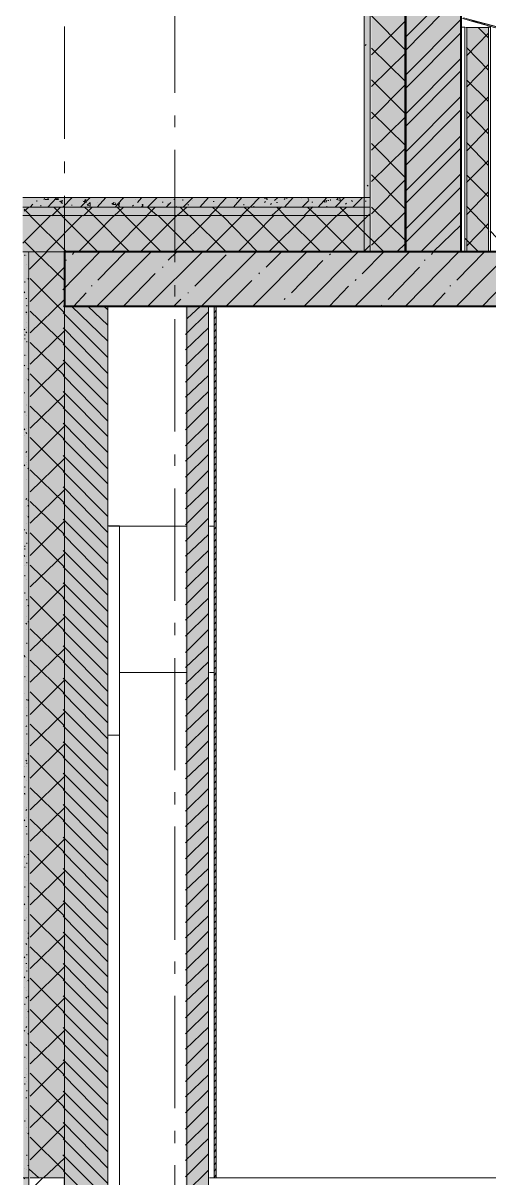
# Model space of a CAD drawing. Header units: millimetres. Extents: x -135211 to 49383, y -8033 to 228499.
# Drawn here: x -44274 to -42201, y 57055 to 62192 of the extents above; entities that cross this region are included whole.
import ezdxf

# ---------------------------------------------------------------- set-up
doc = ezdxf.new("R2010")
doc.units = ezdxf.units.MM
doc.layers.add('PDF _Геометрия', color=7, linetype='Continuous', true_color=0x1d1d1d)
doc.layers.add('PDF _Сплошная заливка', color=7, linetype='Continuous', true_color=0xffffff)

msp = doc.modelspace()

# ---------------------------------------------------------------- hatches: boundary and pattern name
at = {"layer": 'PDF _Сплошная заливка', "transparency": 33554559}
h = msp.add_hatch(color=256, dxfattribs=at)
h.paths.add_polyline_path([(-42730, 64591.3), (-42730, 64739.4), (-42755.3, 64739.4), (-42755.3, 64591.3)])
h.paths.add_polyline_path([(-42730, 63058.9), (-42755.3, 63058.9), (-42755.3, 61175.2), (-42730, 61175.2)])
h = msp.add_hatch(color=256, dxfattribs=at)
h.paths.add_polyline_path([(-42577.6, 64591.3), (-42577.6, 64738.7), (-42724.2, 64738.7), (-42724.2, 64591.3)])
h.paths.add_polyline_path([(-42577.6, 63058.9), (-42724.2, 63058.9), (-42724.2, 61175.2), (-42577.6, 61175.2)])
h = msp.add_hatch(color=256, dxfattribs=at)
h.paths.add_polyline_path([(-42272.8, 62203.9), (-42264.4, 62199.6), (-42264.4, 62203.9)])
h.paths.add_polyline_path([(-42145.8, 62170), (-42133.1, 62165.8), (-42133.1, 62144.6), (-42128.9, 62170)])
h.paths.add_polyline_path([(-42162.8, 62174.2), (-42145.8, 62170), (-42145.8, 62174.2)])
h.paths.add_polyline_path([(-42179.7, 62178.5), (-42162.8, 62174.2), (-42162.8, 62178.5)])
h.paths.add_polyline_path([(-42192.4, 62182.7), (-42179.7, 62178.5), (-42179.7, 62182.7)])
h.paths.add_polyline_path([(-42226.3, 62191.2), (-42213.6, 62186.9), (-42213.6, 62191.2)])
h.paths.add_polyline_path([(-42209.3, 62186.9), (-42196.6, 62182.7), (-42196.6, 62186.9)])
h.paths.add_polyline_path([(-42255.9, 62199.6), (-42247.4, 62195.4), (-42247.4, 62199.6)])
h.paths.add_polyline_path([(-42239, 62195.4), (-42230.5, 62191.2), (-42230.5, 62195.4)])
h.paths.add_polyline_path([(-42285.5, 62208.1), (-42281.3, 62203.9), (-42281.3, 62208.1)])
h = msp.add_hatch(color=256, dxfattribs=at)
h.paths.add_polyline_path([(-45172.5, 61374.2), (-45172.5, 61416.5), (-47119.3, 61416.5), (-47119.3, 61374.2)])
h.paths.add_polyline_path([(-42730, 61374.2), (-42730, 61416.5), (-44275.1, 61416.5), (-44275.1, 61374.2)])
h = msp.add_hatch(color=256, dxfattribs=at)
h.paths.add_polyline_path([(-45172.5, 61336.1), (-45172.5, 61374.1), (-47119.3, 61374.1), (-47119.3, 61336.1)])
h.paths.add_polyline_path([(-42730, 61336.1), (-42730, 61374.1), (-44275.1, 61374.1), (-44275.1, 61336.1)])
h = msp.add_hatch(color=256, dxfattribs=at)
h.paths.add_polyline_path([(-45172.5, 61175.2), (-45172.5, 61336), (-47119.3, 61336), (-47119.3, 61175.2)])
h.paths.add_polyline_path([(-42730, 61175.2), (-42730, 61336), (-44275.1, 61336), (-44275.1, 61175.2)])
h = msp.add_hatch(color=256, dxfattribs=at)
h.paths.add_polyline_path([(-89594.3, 60933.9), (-89594.3, 61174.9), (-103546, 61174.9), (-103546, 60933.9)])
h.paths.add_polyline_path([(146.8, 60933.9), (146.8, 61174.9), (-22999.7, 61174.9), (-22999.7, 60933.9)])
h.paths.add_polyline_path([(-23351, 60933.9), (-23351, 61174.9), (-26352.2, 61174.9), (-26352.2, 60933.9)])
h.paths.add_polyline_path([(-26398.8, 60933.9), (-26398.8, 61174.9), (-44097.3, 61174.9), (-44097.3, 60933.9)])
h.paths.add_polyline_path([(-45350.3, 60933.9), (-45350.3, 61174.9), (-51128.4, 61174.9), (-51128.4, 60933.9)])
h.paths.add_polyline_path([(-77398.8, 60933.9), (-77398.8, 61174.9), (-79396.8, 61174.9), (-79396.8, 60933.9)])
h.paths.add_polyline_path([(-82897.6, 60933.9), (-82897.6, 61174.9), (-86097.8, 61174.9), (-86097.8, 60933.9)])

# ---------------------------------------------------------------- linework, layer by layer
at = {"layer": 'PDF _Геометрия', "color": 7, "lineweight": 9}
for points in [[(-42756.1, 64739.5), (-42756.1, 64591.4), (-42756.1, 63059), (-42756.1, 61175.3)], [(-42756.1, 61416.6), (-42756.1, 64612.6)], [(-42755.3, 61175.2), (-42729.7, 61175.2), (-42729.7, 63058.9), (-42755.3, 63058.9)], [(-43598.4, 61882.2), (-43598.4, 62381.7)], [(-42289.6, 62203.9), (-42133.1, 62161.5), (-42319.2, 62212.3)], [(-42314.9, 62215.9), (-42124.3, 62165.1), (-42124.3, 62143.9), (-42128.8, 62143.9), (-42124.3, 62143.9), (-42124.3, 62165.1), (-42276.9, 62203.1)], [(-44089.7, 61677.7), (-44089.7, 62177.3)], [(-42326.1, 62173.9), (-42326.1, 61174.9)], [(-42325.3, 61174.8), (-42308.6, 61174.8), (-42308.6, 62173.9), (-42325.3, 62173.9)], [(-42304.3, 61174.1), (-42299.8, 61174.1), (-42299.8, 62173.2), (-42304.3, 62173.2)], [(-42300.5, 61174.2), (-42203.3, 61174.2), (-42203.3, 62173.3), (-42300.5, 62173.3)], [(-42194.5, 61174.9), (-42194.5, 62173.9), (-42207.4, 62173.9)], [(-43598.4, 61729.8), (-43598.4, 61780.6)], [(-43598.4, 61128.7), (-43598.4, 61628.2)], [(-42194.5, 61623.6), (-42194.5, 61619.4), (-42194.5, 61594), (-42194.5, 61551.6), (-42194.5, 61335.7), (-42194.5, 61174.9), (-42207.4, 61174.9)], [(-44089.7, 61525.3), (-44089.7, 61576.2)], [(-44275.1, 61175.2), (-42729.7, 61175.2), (-42729.7, 61336), (-42729.7, 61374.1), (-42729.7, 61416.5), (-44275.1, 61416.5)], [(-44089.7, 60924.2), (-44089.7, 61423.7)], [(-42729.7, 61374.1), (-44275.1, 61374.1)], [(-42729.7, 61336), (-44275.1, 61336)], [(-44273.3, 47823.5), (-44247.7, 47823.5), (-44247.7, 48653.2), (-44273.3, 48653.2), (-44247.7, 48653.2), (-44247.7, 52856.7), (-44273.3, 52856.7), (-44247.7, 52856.7), (-44247.7, 57056), (-44273.3, 57056), (-44247.7, 57056), (-44247.7, 61174.9), (-44273.3, 61174.9)], [(-44089.7, 48283.2), (-44089.7, 48651.5), (-44242.3, 48651.5), (-44089.7, 48651.5), (-44089.7, 52855.3), (-44242.3, 52855.3), (-44089.7, 52855.3), (-44089.7, 57054.8), (-44242.3, 57054.8), (-44089.7, 57054.8), (-44089.7, 61174), (-44242.3, 61174)], [(-42724.2, 61174.3), (-42571.8, 61174.3)], [(-43598.4, 60976.4), (-43598.4, 61027.1)], [(-44095.6, 56975.7), (-43896.7, 56975.7), (-43896.7, 60933.6), (-44095.6, 60933.6)], [(-44089.7, 60932.6), (-44089.7, 56974.4)], [(-43545.7, 60933), (-43545.7, 56974.8), (-43842.2, 56974.8)], [(-43550.5, 56975.9), (-43449.2, 56975.9), (-43449.2, 60933.8), (-43550.5, 60933.8)], [(-43427.3, 57056.2), (-43422.9, 57056.2), (-43422.9, 60933.7), (-43427.3, 60933.7)], [(-43422.9, 60933), (-43422.9, 57055.3)], [(-43422.4, 57056.1), (-43414.1, 57056.1), (-43414.1, 60933.7), (-43422.4, 60933.7)], [(-40931.1, 57055.6), (-40931.1, 60933.3), (-43411.8, 60933.3)], [(-43598.4, 60375.3), (-43598.4, 60874.8)], [(-44089.7, 60771.8), (-44089.7, 60826.8)], [(-44089.7, 60170.6), (-44089.7, 60670.2)], [(-43598.4, 60222.9), (-43598.4, 60273.7)], [(-43598.4, 59621.8), (-43598.4, 60121.3)], [(-44089.7, 60018.2), (-44089.7, 60073.3)], [(-43895, 59024.1), (-43844, 59024.1), (-43844, 56975.3), (-43844, 59303.6), (-43844, 59955.5), (-43895, 59955.5)], [(-43892.8, 59955.1), (-43545.7, 59955.1), (-43842.2, 59955.1)], [(-44089.7, 59421.3), (-44089.7, 59920.9)], [(-43598.4, 59469.4), (-43598.4, 59524.4)], [(-43598.4, 58868.3), (-43598.4, 59367.8)], [(-44089.7, 59264.7), (-44089.7, 59319.7)], [(-44089.7, 58667.7), (-44089.7, 59167.3)], [(-43598.4, 58715.9), (-43598.4, 58771)], [(-43598.4, 58114.8), (-43598.4, 58618.6)], [(-44089.7, 58515.4), (-44089.7, 58566.2)], [(-44089.7, 57914.2), (-44089.7, 58413.8)], [(-43598.4, 57962.5), (-43598.4, 58017.5)], [(-43598.4, 57365.6), (-43598.4, 57865.1)], [(-44089.7, 57761.8), (-44089.7, 57812.6)], [(-44089.7, 57160.7), (-44089.7, 57660.2)], [(-43598.4, 57209), (-43598.4, 57264)], [(-43598.4, 56612.1), (-43598.4, 57111.6)], [(-44089.7, 57008.3), (-44089.7, 57059.1)], [(-43449.2, 57056.3), (-43449.2, 57047.9), (-43449.2, 57039.4), (-43449.2, 56980.2), (-43449.2, 56975.9)], [(-40896, 56974.9), (-40896, 56979.1), (-40896, 57038.4), (-40896, 57046.8), (-40896, 57055.3), (-43444.5, 57055.3)], [(-42665.8, 57055.5), (-41273.3, 57055.5)]]:
    msp.add_lwpolyline(points, dxfattribs=at)
at = {"layer": 'PDF _Геометрия', "color": 7, "lineweight": 40}
for points in [[(-42575.9, 63058.7), (-42326.1, 63058.7), (-42326.1, 62203.6), (-42326.1, 61174.9), (-42575.9, 61174.9)], [(-44091.7, 60933), (-26392.5, 60933), (-26392.5, 61174.4), (-44091.7, 61174.4)], [(-44089.7, 61174), (-44089.7, 60932.6)]]:
    msp.add_lwpolyline(points, dxfattribs=at)
msp.add_lwpolyline([(-42571.8, 63058.1), (-42571.8, 61174.3)], close=True, dxfattribs=at)
at = {"layer": 'PDF _Геометрия', "lineweight": 9}
for points in [[(-42575.9, 62127.4), (-42326.1, 62377.2)], [(-42575.9, 62068.1), (-42326.1, 62322.1)], [(-42571.8, 62071.7), (-42724.2, 62224.2)], [(-42724.2, 62050.6), (-42571.8, 62203)], [(-42575.9, 61958.1), (-42326.1, 62207.8)], [(-42203.3, 62126.7), (-42249.6, 62173.3)], [(-42220.9, 62186.1), (-42220.9, 62190.4)], [(-42575.9, 61898.8), (-42326.1, 62148.6)], [(-42300.5, 62046.3), (-42203.3, 62147.9)], [(-42571.8, 61932), (-42724.2, 62080.2)], [(-42724.2, 61910.9), (-42571.8, 62059)], [(-42203.3, 61982.8), (-42300.5, 62084.4)], [(-42575.9, 61784.5), (-42326.1, 62034.3)], [(-42300.5, 61906.6), (-42203.3, 62008.2)], [(-42575.9, 61729.5), (-42326.1, 61979.3)], [(-42571.8, 61788.1), (-42724.2, 61940.5)], [(-42724.2, 61766.9), (-42571.8, 61919.3)], [(-42203.3, 61843.1), (-42300.5, 61940.5)], [(-42575.9, 61615.2), (-42326.1, 61865)], [(-42300.5, 61766.9), (-42203.3, 61864.2)], [(-42575.9, 61555.9), (-42326.1, 61805.7)], [(-42203.3, 61699.2), (-42300.5, 61800.8)], [(-42571.8, 61648.4), (-42724.2, 61796.6)], [(-42724.2, 61627.2), (-42571.8, 61775.4)], [(-42300.5, 61622.9), (-42203.3, 61724.6)], [(-42571.8, 61504.5), (-42724.2, 61656.9)], [(-42575.9, 61441.6), (-42326.1, 61691.4)], [(-42203.3, 61559.5), (-42300.5, 61661.1)], [(-42724.2, 61487.5), (-42571.8, 61635.7)], [(-42575.9, 61386.6), (-42326.1, 61636.4)], [(-42300.5, 61483.3), (-42203.3, 61580.6)], [(-42571.8, 61364.8), (-42724.2, 61517.1)], [(-42724.2, 61343.6), (-42571.8, 61496)], [(-42575.9, 61272.3), (-42326.1, 61522.1)], [(-42203.3, 61419.8), (-42300.5, 61517.1)], [(-42575.9, 61213.1), (-42326.1, 61462.8)], [(-42300.5, 61339.3), (-42203.3, 61440.9)], [(-44212.6, 61398.4), (-44212.6, 61402.6)], [(-44181.8, 61408), (-44177.5, 61416.4)], [(-44176.8, 61407.2), (-44159.9, 61407.2), (-44164.3, 61415.6)], [(-44163.1, 61373.1), (-44124.8, 61415.4), (-44129.2, 61407)], [(-44128.6, 61406.9), (-44116, 61406.9), (-44120.4, 61415.4)], [(-44111.1, 61399.1), (-44098.5, 61403.3), (-44102.9, 61390.6)], [(-44107.3, 61390.6), (-44107.3, 61390.6)], [(-44106.7, 61398.4), (-44098.5, 61389.9)], [(-44096.7, 61374.1), (-44054.6, 61416.4)], [(-44017.8, 61373.7), (-43975.7, 61416)], [(-44010.8, 61402.8), (-44010.8, 61402.8)], [(-44005.8, 61399.2), (-43993.2, 61394.9), (-43997.6, 61407.6)], [(-44001.4, 61398.5), (-43993.2, 61406.9)], [(-43943.8, 61374), (-43905.5, 61416.3)], [(-43940.6, 61394.6), (-43940.6, 61394.6)], [(-43878.6, 61386.4), (-43870.4, 61394.9)], [(-43874.8, 61390), (-43870.4, 61385.7)], [(-43874.2, 61385.7), (-43861.6, 61385.7), (-43866, 61394.2)], [(-43864.3, 61373.5), (-43826.5, 61415.8)], [(-43856.7, 61386.3), (-43844, 61390.5), (-43848.4, 61377.8)], [(-43830.9, 61411.6), (-43826.5, 61411.6)], [(-43773.9, 61407.7), (-43773.9, 61407.7)], [(-43764.5, 61394.2), (-43747.5, 61415.4)], [(-43677.3, 61336), (-43719.6, 61374), (-43677.3, 61416.4)], [(-43655.4, 61395), (-43651, 61395)], [(-43637.4, 61373), (-43615.9, 61394.2)], [(-43602.8, 61406.8), (-43598.4, 61411)], [(-43563.3, 61403.7), (-43563.3, 61407.9)], [(-43561.8, 61373.1), (-43519.4, 61415.5)], [(-43519.4, 61402.8), (-43519.4, 61402.8)], [(-43487.2, 61373.4), (-43449.2, 61415.7)], [(-43427.3, 61398.7), (-43422.9, 61398.7)], [(-43408.3, 61373), (-43370.3, 61415.3)], [(-43383.4, 61402.6), (-43379, 61402.6)], [(-43338.1, 61373.9), (-43300.1, 61416.3)], [(-43322, 61412.1), (-43317.6, 61412.1)], [(-43263.6, 61373.5), (-43221.1, 61415.8)], [(-43199.2, 61412.1), (-43194.8, 61416.4)], [(-43199.2, 61394.5), (-43194.8, 61398.7)], [(-43194.3, 61411.4), (-43186, 61407.1)], [(-43190.4, 61407.9), (-43186, 61416.3)], [(-43172.9, 61385.9), (-43168.4, 61390.1)], [(-43154.8, 61402.7), (-43142.1, 61415.4)], [(-43146.5, 61394.9), (-43142.1, 61394.9)], [(-43111.5, 61408.1), (-43107, 61412.3)], [(-43110.1, 61373.3), (-43071.9, 61415.7)], [(-43102.7, 61416.5), (-43098.3, 61412.3)], [(-43036.8, 61411.2), (-43036.8, 61411.2)], [(-43031.6, 61372.9), (-43001.7, 61402.6)], [(-43006.2, 61411.7), (-43001.7, 61407.5)], [(-42988.6, 61395.4), (-42984.2, 61395.4)], [(-42961, 61373.8), (-42922.8, 61416.2)], [(-42939.9, 61399.3), (-42931.5, 61395.1)], [(-42935.5, 61398.6), (-42922.8, 61402.8), (-42927.2, 61394.3)], [(-42918.4, 61403.4), (-42914, 61403.4)], [(-42905.2, 61406.9), (-42905.2, 61402.7)], [(-42885.9, 61373.4), (-42843.8, 61415.8)], [(-42878.5, 61408.1), (-42861.4, 61403.8), (-42865.8, 61416.5)], [(-42878.4, 61408.1), (-42870.1, 61416.6)], [(-42839.5, 61386.7), (-42835, 61391)], [(-42813.1, 61402.9), (-42808.7, 61398.6)], [(-42807, 61372.9), (-42764.8, 61415.3)], [(-42751.7, 61399.6), (-42747.3, 61399.6)], [(-44268.9, 61356.2), (-44247.7, 61373.1)], [(-44238.9, 61335), (-44268.4, 61364.6)], [(-44242.7, 61373.7), (-44230.1, 61386.5)], [(-44195, 61377.8), (-44195, 61382)], [(-44145.5, 61334.9), (-44107.3, 61373)], [(-44098.5, 61334.9), (-44136.8, 61373)], [(-44059, 61382.6), (-44054.6, 61382.6)], [(-44010.8, 61386.6), (-44010.8, 61386.6)], [(-44005.2, 61334.8), (-43966.9, 61372.9)], [(-43958.1, 61335.5), (-44000.3, 61373.6)], [(-43868.7, 61335.4), (-43826.5, 61373.5)], [(-43817.7, 61335.3), (-43855.6, 61373.5)], [(-43852.3, 61385.6), (-43844, 61377.1)], [(-43787, 61378.2), (-43782.6, 61382.4)], [(-43751.4, 61373.7), (-43738.8, 61373.7), (-43743.2, 61386.4)], [(-43747, 61373), (-43738.8, 61385.7)], [(-43738.8, 61381.5), (-43738.8, 61381.5)], [(-43724, 61335.3), (-43686.1, 61373.4)], [(-43629.1, 61386.4), (-43624.7, 61386.4)], [(-43607.1, 61373.6), (-43607.1, 61373.6)], [(-43607.1, 61372.9), (-43607.1, 61372.9)], [(-43607.1, 61372.9), (-43607.1, 61372.9)], [(-43594, 61374.2), (-43589.6, 61374.2)], [(-43589.6, 61374.2), (-43589.6, 61374.2)], [(-43588.1, 61335.9), (-43545.7, 61373.9)], [(-43537, 61335.8), (-43574.9, 61373.9)], [(-43541.4, 61381.7), (-43537, 61385.9)], [(-43443.4, 61335.7), (-43405.3, 61373.9)], [(-43387.8, 61335), (-43430.2, 61373)], [(-43303, 61335.6), (-43265, 61373.8)], [(-43291.3, 61382.4), (-43291.3, 61386.6)], [(-43247.4, 61334.9), (-43289.9, 61372.9)], [(-43247.4, 61377.9), (-43247.4, 61373.6)], [(-43186, 61373.3), (-43186, 61373.3)], [(-43167.1, 61336.2), (-43124.6, 61374.3)], [(-43107, 61334.8), (-43145.2, 61372.8)], [(-43023.7, 61385.7), (-43019.3, 61385.7)], [(-43022.4, 61336.1), (-42984.2, 61374.2)], [(-42966.6, 61335.3), (-43008.7, 61373.4)], [(-42922.8, 61373.2), (-42922.8, 61377.4)], [(-42877.2, 61335.3), (-42835, 61373.4)], [(-42826.3, 61335.2), (-42864.5, 61373.3)], [(-42738.1, 61336), (-42729.7, 61344.5)], [(-42729.7, 61382.6), (-42729.7, 61382.6)], [(-42729.7, 61374.1), (-42729.7, 61374.1)], [(-42571.8, 61225.1), (-42724.2, 61373.2)], [(-42724.2, 61203.9), (-42571.8, 61352.1)], [(-42504, 61174.9), (-42326.1, 61352.7)], [(-42203.3, 61275.8), (-42300.5, 61377.5)], [(-44274.1, 61213.1), (-44151.1, 61335.9)], [(-44080.9, 61174.6), (-44241.7, 61335.5)], [(-44171.6, 61174.9), (-44010.8, 61335.8)], [(-43940.6, 61174.5), (-44101.6, 61335.4)], [(-44027.1, 61174.8), (-43870.4, 61335.6)], [(-43800.2, 61175.1), (-43960.9, 61336)], [(-43882.1, 61173.9), (-43721.2, 61334.8)], [(-43659.8, 61175), (-43820.8, 61335.8)], [(-43750.7, 61175.3), (-43589.6, 61336.1)], [(-43510.6, 61174.1), (-43671.3, 61335)], [(-43601.3, 61174.4), (-43440.4, 61335.3)], [(-43370.3, 61174), (-43531.2, 61334.8)], [(-43461.1, 61174.3), (-43300.1, 61335.1)], [(-43229.9, 61173.9), (-43386.6, 61334.7)], [(-43316.6, 61174.1), (-43159.7, 61335)], [(-43089.5, 61174.5), (-43250.4, 61335.3)], [(-43180.3, 61174.7), (-43019.3, 61335.6)], [(-42949.1, 61174.3), (-43110.2, 61335.2)], [(-43039.6, 61174.6), (-42878.9, 61335.5)], [(-42808.7, 61174.9), (-42969.5, 61335.8)], [(-42899.5, 61175.2), (-42738.5, 61336.1)], [(-42729.7, 61234.4), (-42831.3, 61336)], [(-42448.8, 61174.9), (-42326.1, 61293.5)], [(-42300.5, 61199.6), (-42203.3, 61301.2)], [(-42668.3, 61174.8), (-42727.8, 61234.1)], [(-42343.8, 60933.8), (-42106.8, 61175), (-42195.7, 61268.2)], [(-42247.2, 61175.2), (-42306.3, 61234.4)], [(-44221.3, 61174), (-44267.7, 61220.6)], [(-42759.2, 61175.2), (-42729.7, 61204.8)], [(-42610.2, 61174.3), (-42571.8, 61212.4)], [(-44244.6, 61098.2), (-44168.7, 61174.4)], [(-44089.7, 61047), (-44220.9, 61174)], [(-44096.6, 61005.9), (-43931.8, 61175.1)], [(-44085.3, 61137.2), (-44080.9, 61137.2)], [(-44054.1, 61162.4), (-44045.9, 61175.1)], [(-43944.7, 60933.9), (-43703.7, 61175.2)], [(-43940.6, 61048.2), (-43817.7, 61175.2)], [(-43716.7, 60934), (-43475.5, 61175.3)], [(-43627.5, 61137.2), (-43589.6, 61175.3)], [(-43509.7, 61022.3), (-43370.3, 61162)], [(-43479.8, 60932.6), (-43238.6, 61173.9)], [(-43251.8, 60932.7), (-43010.5, 61174)], [(-43192.6, 61106.2), (-43124.6, 61174)], [(-43079.9, 60992.2), (-42940.3, 61136.2)], [(-43023.7, 60932.8), (-42782.4, 61174.1)], [(-42909.7, 61161.4), (-42905.2, 61165.6)], [(-42795.6, 60932.9), (-42554.3, 61174.2)], [(-42765.5, 61076.8), (-42668.3, 61174.1)], [(-42571.9, 60933.7), (-42334.9, 61175)], [(-42488.5, 61137.1), (-42484.1, 61137.1)], [(-42457.3, 61162.2), (-42449, 61174.9)], [(-42343.7, 61048), (-42220.9, 61175)], [(-42334.5, 61174.9), (-42326.1, 61179.2)], [(-44242.3, 60953.8), (-44089.7, 61106.2)], [(-43655.4, 61107.2), (-43651, 61107.2)], [(-43225.5, 61077.1), (-43221.1, 61081.4)], [(-42650.1, 60962.2), (-42510.4, 61106.2)], [(-44089.7, 60903), (-44242.3, 61055.4)], [(-43825.6, 60933.8), (-43686.1, 61077.8)], [(-43370.4, 60933.4), (-43256.2, 61047.7)], [(-42795.6, 61047.1), (-42791.2, 61051.4)], [(-42229, 60933.7), (-42089.2, 61077.6)], [(-44048.5, 60932.8), (-43993.2, 60992.1)], [(-43971.3, 61022.9), (-43966.9, 61022.9)], [(-43541.4, 60992.9), (-43537, 60992.9)], [(-42911.1, 60933.1), (-42826.3, 61021.9)], [(-42451.5, 60932.6), (-42396.3, 60991.9)], [(-42374.5, 61022.8), (-42370, 61022.8)], [(-44242.3, 60814.1), (-44089.7, 60962.3)], [(-43896.7, 60777), (-44057.8, 60933.6)], [(-43896.7, 60849), (-43985.5, 60933.6)], [(-43896.7, 60916.7), (-43913.7, 60933.6)], [(-43601.8, 60933.9), (-43572.1, 60963.5)], [(-43543.8, 60877.6), (-43484.3, 60932.7)], [(-43142.1, 60933.5), (-43142.1, 60933.5)], [(-43111.5, 60962.9), (-43107, 60967.1)], [(-42681.5, 60932.9), (-42677.1, 60937.1)], [(-44089.7, 60763.3), (-44242.3, 60911.5)], [(-43896.7, 60705), (-44095.6, 60904)], [(-43550.5, 60806.9), (-43449.2, 60908.5)], [(-43896.7, 60633.1), (-44095.6, 60836.3)], [(-43550.5, 60739.1), (-43449.2, 60836.5)], [(-44242.3, 60674.4), (-44089.7, 60822.6)], [(-44089.7, 60623.6), (-44242.3, 60771.8)], [(-43896.7, 60565.4), (-44095.6, 60764.3)], [(-43550.5, 60667.2), (-43449.2, 60768.8)], [(-44242.3, 60530.5), (-44089.7, 60682.9)], [(-43896.7, 60493.4), (-44095.6, 60692.4)], [(-43550.5, 60595.2), (-43449.2, 60696.8)], [(-44089.7, 60479.7), (-44242.3, 60632.1)], [(-43896.7, 60421.4), (-44095.6, 60624.6)], [(-43550.5, 60527.5), (-43449.2, 60624.9)], [(-44242.3, 60390.8), (-44089.7, 60538.9)], [(-43896.7, 60353.7), (-44095.6, 60552.7)], [(-43550.5, 60455.5), (-43449.2, 60552.9)], [(-44089.7, 60340), (-44242.3, 60488.2)], [(-43896.7, 60281.8), (-44095.6, 60480.7)], [(-43550.5, 60383.6), (-43449.2, 60485.2)], [(-43896.7, 60209.8), (-44095.6, 60413)], [(-43550.5, 60311.6), (-43449.2, 60413.2)], [(-44242.3, 60246.8), (-44089.7, 60399.3)], [(-44089.7, 60196), (-44242.3, 60348.5)], [(-43896.7, 60142.1), (-44095.6, 60341)], [(-43550.5, 60243.9), (-43449.2, 60341.2)], [(-43896.7, 60070.1), (-44095.6, 60269.1)], [(-43550.5, 60171.9), (-43449.2, 60273.5)], [(-44242.3, 60107.1), (-44089.7, 60255.3)], [(-44089.7, 60056.3), (-44242.3, 60204.5)], [(-43896.7, 59998.1), (-44095.6, 60197.1)], [(-43550.5, 60099.9), (-43449.2, 60201.5)], [(-44242.3, 59967.4), (-44089.7, 60115.6)], [(-43896.7, 59926.2), (-44095.6, 60129.3)], [(-43550.5, 60032.2), (-43449.2, 60129.6)], [(-44089.7, 59916.6), (-44242.3, 60064.8)], [(-43896.7, 59858.5), (-44095.6, 60057.4)], [(-43550.5, 59960.3), (-43449.2, 60061.9)], [(-44242.3, 59823.5), (-44089.7, 59975.9)], [(-43896.7, 59786.5), (-44095.6, 59985.4)], [(-43550.5, 59888.3), (-43449.2, 59989.9)], [(-44089.7, 59772.7), (-44242.3, 59925.1)], [(-43896.7, 59714.5), (-44095.6, 59917.7)], [(-43550.5, 59820.6), (-43449.2, 59917.9)], [(-44242.3, 59683.8), (-44089.7, 59832)], [(-43896.7, 59646.8), (-44095.6, 59845.7)], [(-43550.5, 59748.6), (-43449.2, 59846)], [(-44089.7, 59633), (-44242.3, 59781.2)], [(-43896.7, 59574.8), (-44095.6, 59773.8)], [(-43550.5, 59676.6), (-43449.2, 59778.2)], [(-43896.7, 59502.9), (-44095.6, 59701.8)], [(-43550.5, 59604.7), (-43449.2, 59706.2)], [(-44242.3, 59539.8), (-44089.7, 59692.3)], [(-44089.7, 59489), (-44242.3, 59641.5)], [(-43896.7, 59435.1), (-44095.6, 59634.1)], [(-43550.5, 59536.9), (-43449.2, 59634.3)], [(-44242.3, 59400.1), (-44089.7, 59548.3)], [(-43896.7, 59363.1), (-44095.6, 59562.1)], [(-43550.5, 59465), (-43449.2, 59566.6)], [(-44089.7, 59349.4), (-44242.3, 59497.5)], [(-43896.7, 59291.2), (-44095.6, 59490.1)], [(-43550.5, 59393), (-43449.2, 59494.6)], [(-44242.3, 59260.5), (-44089.7, 59408.6)], [(-43896.7, 59219.2), (-44095.6, 59422.4)], [(-43550.5, 59325.3), (-43449.2, 59422.7)], [(-44089.7, 59209.7), (-44242.3, 59357.8)], [(-43896.7, 59151.5), (-44095.6, 59350.5)], [(-43550.5, 59253.3), (-43449.2, 59350.7)], [(-43550.5, 59181.4), (-43449.2, 59283)], [(-44242.3, 59116.5), (-44089.7, 59268.9)], [(-43896.7, 59079.5), (-44095.6, 59278.5)], [(-44089.7, 59065.7), (-44242.3, 59218.1)], [(-43896.7, 59007.6), (-44095.6, 59210.8)], [(-43550.5, 59109.4), (-43449.2, 59211)], [(-43896.7, 58939.9), (-44095.6, 59138.8)], [(-43550.5, 59041.7), (-43449.2, 59139)], [(-44242.3, 58976.8), (-44089.7, 59125)], [(-44089.7, 58926), (-44242.3, 59074.2)], [(-43896.7, 58867.9), (-44095.6, 59066.8)], [(-43550.5, 58969.7), (-43449.2, 59071.3)], [(-44242.3, 58832.9), (-44089.7, 58985.3)], [(-43896.7, 58795.9), (-44095.6, 58994.9)], [(-43550.5, 58897.8), (-43449.2, 58999.4)], [(-44089.7, 58782.1), (-44242.3, 58934.5)], [(-43896.7, 58728.2), (-44095.6, 58927.2)], [(-43550.5, 58830), (-43449.2, 58927.4)], [(-44242.3, 58693.2), (-44089.7, 58841.3)], [(-43896.7, 58656.2), (-44095.6, 58855.2)], [(-43550.5, 58758.1), (-43449.2, 58859.7)], [(-44089.7, 58642.4), (-44242.3, 58790.5)], [(-43896.7, 58584.3), (-44095.6, 58783.2)], [(-43550.5, 58686.1), (-43449.2, 58787.7)], [(-44242.3, 58553.5), (-44089.7, 58701.6)], [(-43896.7, 58512.3), (-44095.6, 58715.5)], [(-43550.5, 58618.4), (-43449.2, 58715.7)], [(-44089.7, 58502.7), (-44242.3, 58650.8)], [(-43896.7, 58444.5), (-44095.6, 58643.5)], [(-43550.5, 58546.4), (-43449.2, 58643.7)], [(-43896.7, 58372.6), (-44095.6, 58571.6)], [(-43550.5, 58474.5), (-43449.2, 58576)], [(-44242.3, 58409.5), (-44089.7, 58561.9)], [(-44089.7, 58358.7), (-44242.3, 58511.2)], [(-43896.7, 58300.7), (-44095.6, 58503.8)], [(-43550.5, 58402.5), (-43449.2, 58504.1)], [(-44242.3, 58269.8), (-44089.7, 58418)], [(-43896.7, 58232.9), (-44095.6, 58431.9)], [(-43550.5, 58334.8), (-43449.2, 58432.1)], [(-44089.7, 58219), (-44242.3, 58367.2)], [(-43896.7, 58160.9), (-44095.6, 58359.9)], [(-43550.5, 58262.8), (-43449.2, 58364.4)], [(-44242.3, 58125.9), (-44089.7, 58278.3)], [(-43896.7, 58089), (-44095.6, 58287.9)], [(-43550.5, 58190.8), (-43449.2, 58292.4)], [(-44089.7, 58075.1), (-44242.3, 58227.5)], [(-43896.7, 58017), (-44095.6, 58220.2)], [(-43550.5, 58123.1), (-43449.2, 58220.4)], [(-43550.5, 58051.1), (-43449.2, 58152.7)], [(-44242.3, 57986.2), (-44089.7, 58134.3)], [(-43896.7, 57949.3), (-44095.6, 58148.2)], [(-44089.7, 57935.4), (-44242.3, 58083.6)], [(-43896.7, 57877.3), (-44095.6, 58076.3)], [(-43550.5, 57979.1), (-43449.2, 58080.7)], [(-43896.7, 57805.3), (-44095.6, 58008.6)], [(-43550.5, 57911.4), (-43449.2, 58008.8)], [(-44242.3, 57842.2), (-44089.7, 57994.7)], [(-44089.7, 57791.4), (-44242.3, 57943.9)], [(-43896.7, 57737.6), (-44095.6, 57936.6)], [(-43550.5, 57839.5), (-43449.2, 57936.9)], [(-44242.3, 57702.5), (-44089.7, 57855)], [(-43896.7, 57665.7), (-44095.6, 57864.6)], [(-43550.5, 57767.5), (-43449.2, 57869.1)], [(-44089.7, 57651.7), (-44242.3, 57804.2)], [(-43896.7, 57593.7), (-44095.6, 57792.7)], [(-43550.5, 57695.5), (-43449.2, 57797.1)], [(-44242.3, 57562.8), (-44089.7, 57711)], [(-43896.7, 57526), (-44095.6, 57724.9)], [(-43550.5, 57627.8), (-43449.2, 57725.2)], [(-44089.7, 57512), (-44242.3, 57660.2)], [(-43896.7, 57454), (-44095.6, 57653)], [(-43550.5, 57555.8), (-43449.2, 57657.4)], [(-44242.3, 57418.9), (-44089.7, 57571.3)], [(-43896.7, 57382), (-44095.6, 57581)], [(-43550.5, 57483.9), (-43449.2, 57585.5)], [(-44089.7, 57368.1), (-44242.3, 57520.5)], [(-43896.7, 57310.1), (-44095.6, 57513.2)], [(-43550.5, 57416.1), (-43449.2, 57513.5)], [(-43896.7, 57242.4), (-44095.6, 57441.3)], [(-43550.5, 57344.2), (-43449.2, 57445.8)], [(-44242.3, 57279.2), (-44089.7, 57427.4)], [(-44089.7, 57228.4), (-44242.3, 57376.6)], [(-43896.7, 57170.4), (-44095.6, 57369.4)], [(-43550.5, 57272.3), (-43449.2, 57373.9)], [(-44242.3, 57135.2), (-44089.7, 57287.7)], [(-43896.7, 57098.4), (-44095.6, 57301.6)], [(-43550.5, 57200.3), (-43449.2, 57301.9)], [(-44089.7, 57084.4), (-44242.3, 57236.9)], [(-43896.7, 57030.7), (-44095.6, 57229.6)], [(-43550.5, 57132.5), (-43449.2, 57229.9)], [(-44182.7, 57054.8), (-44089.7, 57143.7)], [(-43914.2, 56975.8), (-44096.1, 57157.8)], [(-43550.5, 57060.6), (-43449.2, 57162.2)], [(-44203.8, 57055.7), (-44246.4, 57093.8)], [(-43984.4, 56975.4), (-44094.5, 57085.5)], [(-43550.5, 56988.6), (-43449.2, 57090.2)], [(-44245.8, 56996.3), (-44186.2, 57055.6)]]:
    msp.add_lwpolyline(points, dxfattribs=at)
at = {"layer": 'PDF _Геометрия', "color": 252, "lineweight": 9, "true_color": 0x888888}
for points in [[(-42729.7, 62143.9), (-42729.7, 62143.9)], [(-42747.3, 62097.4), (-42751.7, 62093.2)], [(-42729.7, 62025.3), (-42729.7, 62021.1)], [(-42729.7, 61940.7), (-42729.7, 61940.7)], [(-42729.7, 61737.5), (-42729.7, 61737.5)], [(-42729.7, 61729.7), (-42729.7, 61725.5)], [(-42729.7, 61585.1), (-42729.7, 61585.1)], [(-42738.5, 61467.3), (-42743, 61471.5)], [(-42729.7, 61381.9), (-42729.7, 61381.9)], [(-42729.7, 61356.5), (-42729.7, 61356.5)], [(-42729.7, 61319.1), (-42729.7, 61319.1)], [(-42747.3, 61175.3), (-42747.3, 61175.3)], [(-42729.7, 61178.7), (-42729.7, 61178.7)]]:
    msp.add_lwpolyline(points, dxfattribs=at)
at = {"layer": 'PDF _Геометрия', "lineweight": 9}
msp.add_lwpolyline([(-43975.7, 61377.9), (-43988.2, 61382.1), (-43975.7, 61394.8)], close=True, dxfattribs=at)
at = {"layer": 'PDF _Геометрия', "color": 252, "lineweight": 9, "true_color": 0x959595}
for points in [[(-44265.2, 61157.3), (-44265.2, 61161.6)], [(-44256.4, 61158), (-44256.4, 61158)], [(-44256.4, 61119.9), (-44256.4, 61119.9)], [(-44265.2, 61043), (-44265.2, 61038.8)], [(-44256.4, 61056.4), (-44256.4, 61056.4)], [(-44247.7, 61051.4), (-44252, 61055.6)], [(-44247.7, 61077.5), (-44247.7, 61073.3)], [(-44265.2, 60996.5), (-44269.6, 60992.2)], [(-44247.7, 61004.9), (-44247.7, 61009.1)], [(-44256.4, 60966.8), (-44260.8, 60966.8)], [(-44256.4, 60937.9), (-44256.4, 60937.9)], [(-44256.4, 60933.7), (-44256.4, 60937.9)], [(-44247.7, 60959), (-44247.7, 60963.2)], [(-44256.4, 60903.3), (-44260.8, 60907.5)], [(-44256.4, 60895.6), (-44256.4, 60895.6)], [(-44247.7, 60912.4), (-44247.7, 60912.4)], [(-44265.2, 60831.4), (-44269.6, 60827.2)], [(-44256.4, 60861), (-44256.4, 60861)], [(-44256.4, 60836.3), (-44256.4, 60836.3)], [(-44265.2, 60806.7), (-44265.2, 60802.4)], [(-44265.2, 60785.5), (-44265.2, 60789.8)], [(-44256.4, 60815.1), (-44260.8, 60819.3)], [(-44256.4, 60777), (-44256.4, 60772.8)], [(-44265.2, 60667), (-44269.6, 60671.2)], [(-44265.2, 60712.8), (-44265.2, 60717)], [(-44256.4, 60713.5), (-44256.4, 60713.5)], [(-44256.4, 60671.2), (-44256.4, 60671.2)], [(-44247.7, 60704.3), (-44247.7, 60700)], [(-44247.7, 60657.7), (-44252, 60653.4)], [(-44247.7, 60628.8), (-44247.7, 60628.8)], [(-44256.4, 60611.9), (-44256.4, 60611.9)], [(-44247.7, 60602.7), (-44252, 60606.9)], [(-44265.2, 60547.7), (-44269.6, 60547.7)], [(-44247.7, 60514.5), (-44247.7, 60518.7)], [(-44265.2, 60459.6), (-44265.2, 60463.8)], [(-44256.4, 60493.4), (-44256.4, 60493.4)], [(-44256.4, 60489.2), (-44256.4, 60489.2)], [(-44247.7, 60467.9), (-44247.7, 60463.7)], [(-44256.4, 60446.8), (-44256.4, 60446.8)], [(-44265.2, 60386.9), (-44269.6, 60382.6)], [(-44256.4, 60366.4), (-44260.8, 60370.6)], [(-44256.4, 60387.6), (-44256.4, 60387.6)], [(-44265.2, 60358), (-44265.2, 60358)], [(-44256.4, 60285.9), (-44260.8, 60281.7)], [(-44256.4, 60264.8), (-44256.4, 60264.8)], [(-44265.2, 60222.5), (-44269.6, 60226.8)], [(-44256.4, 60238.6), (-44256.4, 60238.6)], [(-44256.4, 60226.7), (-44256.4, 60226.7)], [(-44247.7, 60213.2), (-44252, 60209)], [(-44256.4, 60163.2), (-44256.4, 60163.2)], [(-44247.7, 60111.6), (-44247.7, 60115.8)], [(-44256.4, 60077.8), (-44260.8, 60073.6)], [(-44247.7, 60070), (-44252, 60070)], [(-44256.4, 60040.4), (-44256.4, 60040.4)], [(-44256.4, 60002.3), (-44256.4, 60002.3)], [(-44247.7, 60048.1), (-44252, 60043.9)], [(-44247.7, 60027.7), (-44247.7, 60027.7)], [(-44247.7, 60019.2), (-44247.7, 60019.2)], [(-44256.4, 59967.7), (-44256.4, 59967.7)], [(-44247.7, 59993.1), (-44252, 59997.3)], [(-44265.2, 59938.1), (-44269.6, 59938.1)], [(-44256.4, 59921.9), (-44260.8, 59926.2)], [(-44256.4, 59938.9), (-44256.4, 59938.9)], [(-44265.2, 59867), (-44265.2, 59862.7)], [(-44265.2, 59850), (-44265.2, 59854.3)], [(-44256.4, 59875.4), (-44256.4, 59879.6)], [(-44265.2, 59819.6), (-44269.6, 59823.9)], [(-44265.2, 59819.6), (-44265.2, 59819.6)], [(-44256.4, 59820.3), (-44256.4, 59820.3)], [(-44265.2, 59777.3), (-44265.2, 59777.3)], [(-44256.4, 59794.2), (-44256.4, 59789.9)], [(-44256.4, 59778), (-44256.4, 59778)], [(-44265.2, 59731.5), (-44265.2, 59735.7)], [(-44256.4, 59718.7), (-44256.4, 59718.7)], [(-44265.2, 59658.7), (-44265.2, 59654.5)], [(-44247.7, 59667.1), (-44247.7, 59671.3)], [(-44256.4, 59629.1), (-44256.4, 59624.8)], [(-44256.4, 59595.9), (-44256.4, 59595.9)], [(-44247.7, 59603.6), (-44252, 59599.3)], [(-44256.4, 59553.7), (-44256.4, 59553.7)], [(-44247.7, 59579), (-44247.7, 59579)], [(-44256.4, 59519), (-44260.8, 59523.2)], [(-44256.4, 59494.4), (-44256.4, 59494.4)], [(-44247.7, 59528.2), (-44252, 59528.2)], [(-44247.7, 59485.1), (-44247.7, 59480.8)], [(-44256.4, 59430.9), (-44256.4, 59435.1)], [(-44265.2, 59370.9), (-44265.2, 59375.1), (-44269.6, 59379.3)], [(-44256.4, 59371.6), (-44256.4, 59371.6)], [(-44265.2, 59282.8), (-44265.2, 59287)], [(-44256.4, 59329.3), (-44256.4, 59329.3)], [(-44247.7, 59320), (-44247.7, 59315.7)], [(-44256.4, 59270), (-44256.4, 59270)], [(-44265.2, 59210), (-44265.2, 59210)], [(-44256.4, 59184.5), (-44256.4, 59180.3)], [(-44247.7, 59176.8), (-44252, 59181.1)], [(-44256.4, 59147.3), (-44256.4, 59147.3)], [(-44247.7, 59130.3), (-44247.7, 59134.5)], [(-44256.4, 59113.4), (-44256.4, 59109.2)], [(-44256.4, 59109.2), (-44256.4, 59109.2)], [(-44256.4, 59066.8), (-44260.8, 59062.6)], [(-44256.4, 59045.7), (-44256.4, 59045.7)], [(-44256.4, 59027.9), (-44256.4, 59032.1)], [(-44247.7, 59057.5), (-44247.7, 59061.7)], [(-44247.7, 59036.3), (-44247.7, 59036.3)], [(-44256.4, 58986.4), (-44256.4, 58986.4)], [(-44256.4, 58922.9), (-44256.4, 58922.9)], [(-44247.7, 58939), (-44252, 58943.2)], [(-44265.2, 58884), (-44265.2, 58884)], [(-44256.4, 58909.4), (-44260.8, 58913.6)], [(-44256.4, 58900.9), (-44256.4, 58896.7)], [(-44256.4, 58884.8), (-44256.4, 58884.8)], [(-44247.7, 58875.4), (-44247.7, 58871.2)], [(-44265.2, 58838.3), (-44269.6, 58842.5)], [(-44256.4, 58821.3), (-44256.4, 58821.3)], [(-44265.2, 58791.7), (-44265.2, 58795.9)], [(-44265.2, 58761.3), (-44265.2, 58765.5), (-44269.6, 58765.5)], [(-44247.7, 58727.3), (-44247.7, 58731.5)], [(-44256.4, 58693.5), (-44260.8, 58689.2)], [(-44256.4, 58702.8), (-44256.4, 58702.8)], [(-44265.2, 58647.8), (-44269.6, 58643.5)], [(-44256.4, 58618.1), (-44260.8, 58618.1)], [(-44256.4, 58660.4), (-44256.4, 58660.4)], [(-44256.4, 58601.2), (-44256.4, 58601.2)], [(-44256.4, 58583.4), (-44256.4, 58587.6)], [(-44265.2, 58482.7), (-44269.6, 58482.7)], [(-44256.4, 58478.4), (-44256.4, 58478.4)], [(-44247.7, 58494.4), (-44252, 58494.4)], [(-44265.2, 58435.3), (-44265.2, 58439.5)], [(-44256.4, 58456.4), (-44256.4, 58452.2)], [(-44256.4, 58436.1), (-44256.4, 58436.1)], [(-44247.7, 58426.7), (-44247.7, 58422.5)], [(-44256.4, 58376.8), (-44256.4, 58376.8)], [(-44265.2, 58347.3), (-44265.2, 58351.5)], [(-44247.7, 58309), (-44252, 58304.8)], [(-44247.7, 58351.3), (-44247.7, 58351.3)], [(-44265.2, 58274.5), (-44269.6, 58270.2)], [(-44265.2, 58203.3), (-44265.2, 58199.1)], [(-44256.4, 58254), (-44256.4, 58254)], [(-44256.4, 58211.7), (-44256.4, 58211.7)], [(-44247.7, 58237.1), (-44247.7, 58241.3)], [(-44256.4, 58152.5), (-44256.4, 58152.5)], [(-44247.7, 58144), (-44252, 58144)], [(-44247.7, 58118.5), (-44252, 58122.8)], [(-44256.4, 58093.2), (-44260.8, 58097.4)], [(-44256.4, 58046.6), (-44256.4, 58050.9)], [(-44265.2, 58038.2), (-44269.6, 58034)], [(-44256.4, 58008.5), (-44260.8, 58008.5)], [(-44256.4, 58029.7), (-44256.4, 58029.7)], [(-44247.7, 57999.2), (-44247.7, 58003.4)], [(-44265.2, 57945.1), (-44269.6, 57949.4)], [(-44256.4, 57991.6), (-44256.4, 57991.6)], [(-44256.4, 57973.8), (-44256.4, 57978)], [(-44265.2, 57902.8), (-44265.2, 57902.8)], [(-44256.4, 57928.1), (-44256.4, 57928.1)], [(-44247.7, 57935.6), (-44252, 57931.4)], [(-44256.4, 57855.3), (-44260.8, 57859.5)], [(-44256.4, 57890), (-44256.4, 57890)], [(-44247.7, 57864.5), (-44252, 57860.3)], [(-44265.2, 57825.7), (-44265.2, 57829.9)], [(-44256.4, 57805.4), (-44256.4, 57805.4)], [(-44247.7, 57792.6), (-44252, 57796.8)], [(-44256.4, 57767.3), (-44256.4, 57767.3)], [(-44265.2, 57707.2), (-44269.6, 57711.4)], [(-44256.4, 57729.1), (-44260.8, 57724.9)], [(-44256.4, 57703.7), (-44256.4, 57703.7)], [(-44247.7, 57699.4), (-44252, 57695.2)], [(-44256.4, 57644.5), (-44260.8, 57648.7)], [(-44265.2, 57593.8), (-44265.2, 57589.5)], [(-44256.4, 57585.2), (-44256.4, 57585.2)], [(-44256.4, 57542.9), (-44256.4, 57542.9)], [(-44247.7, 57554.6), (-44247.7, 57558.9)], [(-44265.2, 57499.7), (-44265.2, 57504)], [(-44256.4, 57516.6), (-44256.4, 57516.6)], [(-44265.2, 57475.2), (-44265.2, 57471)], [(-44256.4, 57483.6), (-44256.4, 57483.6)], [(-44256.4, 57445.5), (-44256.4, 57441.3)], [(-44256.4, 57410.8), (-44260.8, 57410.8)], [(-44256.4, 57360.9), (-44256.4, 57360.9)], [(-44265.2, 57310.1), (-44265.2, 57305.9)], [(-44256.4, 57318.5), (-44256.4, 57318.5)], [(-44256.4, 57280.4), (-44256.4, 57280.4)], [(-44247.7, 57301.5), (-44247.7, 57305.8)], [(-44256.4, 57259.3), (-44256.4, 57259.3)], [(-44247.7, 57255), (-44252, 57250.7)], [(-44247.7, 57183), (-44247.7, 57187.2)], [(-44256.4, 57153.4), (-44256.4, 57157.6)], [(-44256.4, 57136.5), (-44256.4, 57136.5)], [(-44247.7, 57132.2), (-44247.7, 57132.2)], [(-44265.2, 57097.6), (-44265.2, 57097.6)], [(-44256.4, 57094.2), (-44256.4, 57094.2)], [(-44247.7, 57110.2), (-44252, 57110.2)], [(-44265.2, 57055.2), (-44269.6, 57051)], [(-44265.2, 57055.2), (-44265.2, 57055.2)], [(-44247.7, 57063.6), (-44247.7, 57067.8)]]:
    msp.add_lwpolyline(points, dxfattribs=at)
at = {"layer": 'PDF _Геометрия', "color": 252, "lineweight": 9, "true_color": 0x878787}
for points in [[(-43422.9, 60933.7), (-43422.9, 60933.7)], [(-43422.4, 60904), (-43414.1, 60916.7)], [(-43422.4, 60878.6), (-43414.1, 60887.1)], [(-43422.4, 60849), (-43414.1, 60857.5)], [(-43422.4, 60819.4), (-43414.1, 60832.1)], [(-43422.4, 60789.7), (-43414.1, 60802.4)], [(-43422.4, 60764.3), (-43414.1, 60772.8)], [(-43422.4, 60734.7), (-43414.1, 60743.2)], [(-43422.4, 60705), (-43414.1, 60717.8)], [(-43422.4, 60679.7), (-43414.1, 60688.1)], [(-43422.4, 60650), (-43414.1, 60658.5)], [(-43422.4, 60620.4), (-43414.1, 60633.1)], [(-43422.4, 60595), (-43414.1, 60603.5)], [(-43422.4, 60565.4), (-43414.1, 60573.8)], [(-43422.4, 60535.8), (-43414.1, 60548.4)], [(-43422.4, 60510.4), (-43414.1, 60518.8)], [(-43422.4, 60480.7), (-43414.1, 60489.2)], [(-43422.4, 60451.1), (-43414.1, 60463.8)], [(-43422.4, 60425.7), (-43414.1, 60434.1)], [(-43422.4, 60396.1), (-43414.1, 60404.5)], [(-43422.4, 60366.4), (-43414.1, 60379.1)], [(-43422.4, 60341), (-43414.1, 60349.5)], [(-43422.4, 60311.4), (-43414.1, 60319.9)], [(-43422.4, 60281.7), (-43414.1, 60294.5)], [(-43422.4, 60256.4), (-43414.1, 60264.8)], [(-43422.4, 60226.7), (-43414.1, 60235.2)], [(-43422.4, 60197.1), (-43414.1, 60209.8)], [(-43422.4, 60167.4), (-43414.1, 60180.2)], [(-43422.4, 60142), (-43414.1, 60150.5)], [(-43422.4, 60112.4), (-43414.1, 60120.9)], [(-43422.4, 60082.8), (-43414.1, 60095.5)], [(-43422.4, 60057.4), (-43414.1, 60065.9)], [(-43422.4, 60027.7), (-43414.1, 60036.2)], [(-43422.4, 59998.2), (-43414.1, 60010.8)], [(-43422.4, 59972.7), (-43414.1, 59981.2)], [(-43422.4, 59943.1), (-43414.1, 59951.6)], [(-43422.4, 59913.5), (-43414.1, 59926.2)], [(-43422.4, 59888.1), (-43414.1, 59896.5)], [(-43422.4, 59858.5), (-43414.1, 59866.9)], [(-43422.4, 59828.8), (-43414.1, 59841.5)], [(-43422.4, 59803.4), (-43414.1, 59811.8)], [(-43422.4, 59773.8), (-43414.1, 59782.3)], [(-43422.4, 59744.1), (-43414.1, 59756.8)], [(-43422.4, 59718.7), (-43414.1, 59727.2)], [(-43422.4, 59689.1), (-43414.1, 59697.6)], [(-43422.4, 59659.5), (-43414.1, 59672.2)], [(-43422.4, 59634.1), (-43414.1, 59642.6)], [(-43422.4, 59604.4), (-43414.1, 59612.9)], [(-43422.4, 59574.8), (-43414.1, 59587.5)], [(-43422.4, 59545.2), (-43414.1, 59557.9)], [(-43422.4, 59519.8), (-43414.1, 59528.3)], [(-43422.4, 59490.1), (-43414.1, 59498.6)], [(-43422.4, 59460.5), (-43414.1, 59473.2)], [(-43422.4, 59435.1), (-43414.1, 59443.6)], [(-43422.4, 59405.5), (-43414.1, 59413.9)], [(-43422.4, 59375.9), (-43414.1, 59388.6)], [(-43422.4, 59350.4), (-43414.1, 59358.9)], [(-43422.4, 59320.8), (-43414.1, 59329.3)], [(-43422.4, 59291.2), (-43414.1, 59303.9)], [(-43422.4, 59265.8), (-43414.1, 59274.2)], [(-43422.4, 59236.2), (-43414.1, 59244.6)], [(-43422.4, 59206.5), (-43414.1, 59219.2)], [(-43422.4, 59181.1), (-43414.1, 59189.6)], [(-43422.4, 59151.5), (-43414.1, 59160)], [(-43422.4, 59121.9), (-43414.1, 59134.5)], [(-43422.4, 59096.5), (-43414.1, 59105)], [(-43422.4, 59066.8), (-43414.1, 59075.3)], [(-43422.4, 59037.2), (-43414.1, 59049.9)], [(-43422.4, 59011.8), (-43414.1, 59020.3)], [(-43422.4, 58982.2), (-43414.1, 58990.7)], [(-43422.4, 58952.5), (-43414.1, 58965.3)], [(-43422.4, 58927.1), (-43414.1, 58935.6)], [(-43422.4, 58897.5), (-43414.1, 58906)], [(-43422.4, 58867.9), (-43414.1, 58880.6)], [(-43422.4, 58838.2), (-43414.1, 58850.9)], [(-43422.4, 58812.8), (-43414.1, 58821.3)], [(-43422.4, 58783.2), (-43414.1, 58791.7)], [(-43422.4, 58753.6), (-43414.1, 58766.3)], [(-43422.4, 58728.2), (-43414.1, 58736.6)], [(-43422.4, 58698.6), (-43414.1, 58707)], [(-43422.4, 58668.9), (-43414.1, 58681.6)], [(-43422.4, 58643.5), (-43414.1, 58652)], [(-43422.4, 58613.9), (-43414.1, 58622.3)], [(-43422.4, 58584.3), (-43414.1, 58596.9)], [(-43422.4, 58558.9), (-43414.1, 58567.3)], [(-43422.4, 58529.2), (-43414.1, 58537.7)], [(-43422.4, 58499.6), (-43414.1, 58512.3)], [(-43422.4, 58474.2), (-43414.1, 58482.7)], [(-43422.4, 58444.6), (-43414.1, 58453)], [(-43422.4, 58414.9), (-43414.1, 58427.7)], [(-43422.4, 58389.5), (-43414.1, 58398)], [(-43422.4, 58359.9), (-43414.1, 58368.4)], [(-43422.4, 58330.3), (-43414.1, 58343)], [(-43422.4, 58304.9), (-43414.1, 58313.3)], [(-43422.4, 58275.2), (-43414.1, 58283.7)], [(-43422.4, 58245.6), (-43414.1, 58258.3)], [(-43422.4, 58215.9), (-43414.1, 58228.7)], [(-43422.4, 58190.6), (-43414.1, 58199)], [(-43422.4, 58161), (-43414.1, 58169.4)], [(-43422.4, 58131.3), (-43414.1, 58144)], [(-43422.4, 58105.9), (-43414.1, 58114.4)], [(-43422.4, 58076.3), (-43414.1, 58084.7)], [(-43422.4, 58046.7), (-43414.1, 58059.3)], [(-43422.4, 58021.3), (-43414.1, 58029.7)], [(-43422.4, 57991.6), (-43414.1, 58000.1)], [(-43422.4, 57962), (-43414.1, 57974.7)], [(-43422.4, 57936.6), (-43414.1, 57945.1)], [(-43422.4, 57907), (-43414.1, 57915.4)], [(-43422.4, 57877.3), (-43414.1, 57890)], [(-43422.4, 57851.9), (-43414.1, 57860.4)], [(-43422.4, 57822.3), (-43414.1, 57830.8)], [(-43422.4, 57792.7), (-43414.1, 57805.4)], [(-43422.4, 57767.3), (-43414.1, 57775.7)], [(-43422.4, 57737.6), (-43414.1, 57746.1)], [(-43422.4, 57708), (-43414.1, 57720.7)], [(-43422.4, 57682.6), (-43414.1, 57691.1)], [(-43422.4, 57652.9), (-43414.1, 57661.4)], [(-43422.4, 57623.3), (-43414.1, 57636)], [(-43422.4, 57593.7), (-43414.1, 57606.4)], [(-43422.4, 57568.3), (-43414.1, 57576.8)], [(-43422.4, 57538.7), (-43414.1, 57547.1)], [(-43422.4, 57509.1), (-43414.1, 57521.7)], [(-43422.4, 57483.7), (-43414.1, 57492.1)], [(-43422.4, 57454), (-43414.1, 57462.5)], [(-43422.4, 57424.4), (-43414.1, 57437.1)], [(-43422.4, 57399), (-43414.1, 57407.4)], [(-43422.4, 57369.4), (-43414.1, 57377.8)], [(-43422.4, 57339.7), (-43414.1, 57352.4)], [(-43422.4, 57314.3), (-43414.1, 57322.8)], [(-43422.4, 57284.7), (-43414.1, 57293.2)], [(-43422.4, 57255), (-43414.1, 57267.8)], [(-43422.4, 57229.7), (-43414.1, 57238.1)], [(-43422.4, 57200), (-43414.1, 57208.5)], [(-43422.4, 57170.4), (-43414.1, 57183.1)], [(-43422.4, 57145), (-43414.1, 57153.5)], [(-43422.4, 57115.3), (-43414.1, 57123.8)], [(-43422.4, 57085.7), (-43414.1, 57098.4)], [(-43422.4, 57060.3), (-43414.1, 57068.8)]]:
    msp.add_lwpolyline(points, dxfattribs=at)
at = {"layer": 'PDF _Геометрия', "color": 7, "lineweight": 9}
for points in [[(-43443.8, 59955.1), (-43422.9, 59955.1)], [(-43842.2, 59303.2), (-43545.7, 59303.2)], [(-43443.8, 59303.2), (-43422.9, 59303.2)]]:
    msp.add_lwpolyline(points, close=True, dxfattribs=at)
at = {"layer": 'PDF _Сплошная заливка', "lineweight": 5, "transparency": 33554559}
for points in [[(-42575.9, 63058.7), (-42326.1, 63058.7), (-42575.9, 61174.9), (-42326.1, 61174.9)], [(-42300.5, 62173.3), (-42203.3, 62173.3), (-42300.5, 61174.2), (-42203.3, 61174.2)], [(-44273.3, 61174.9), (-44247.7, 61174.9), (-44273.3, 57056), (-44247.7, 57056)], [(-44242.3, 61174), (-44089.7, 61174), (-44242.3, 57054.8), (-44089.7, 57054.8)], [(-44095.6, 60933.6), (-43896.7, 60933.6), (-44095.6, 56975.7), (-43896.7, 56975.7)], [(-43550.5, 60933.8), (-43449.2, 60933.8), (-43550.5, 56975.9), (-43449.2, 56975.9)], [(-43422.4, 60933.7), (-43414.1, 60933.7), (-43422.4, 57056.1), (-43414.1, 57056.1)], [(-44273.3, 57056), (-44247.7, 57056), (-44273.3, 52856.7), (-44247.7, 52856.7)]]:
    msp.add_solid(points, dxfattribs=at)

doc.saveas('drawing.dxf')
